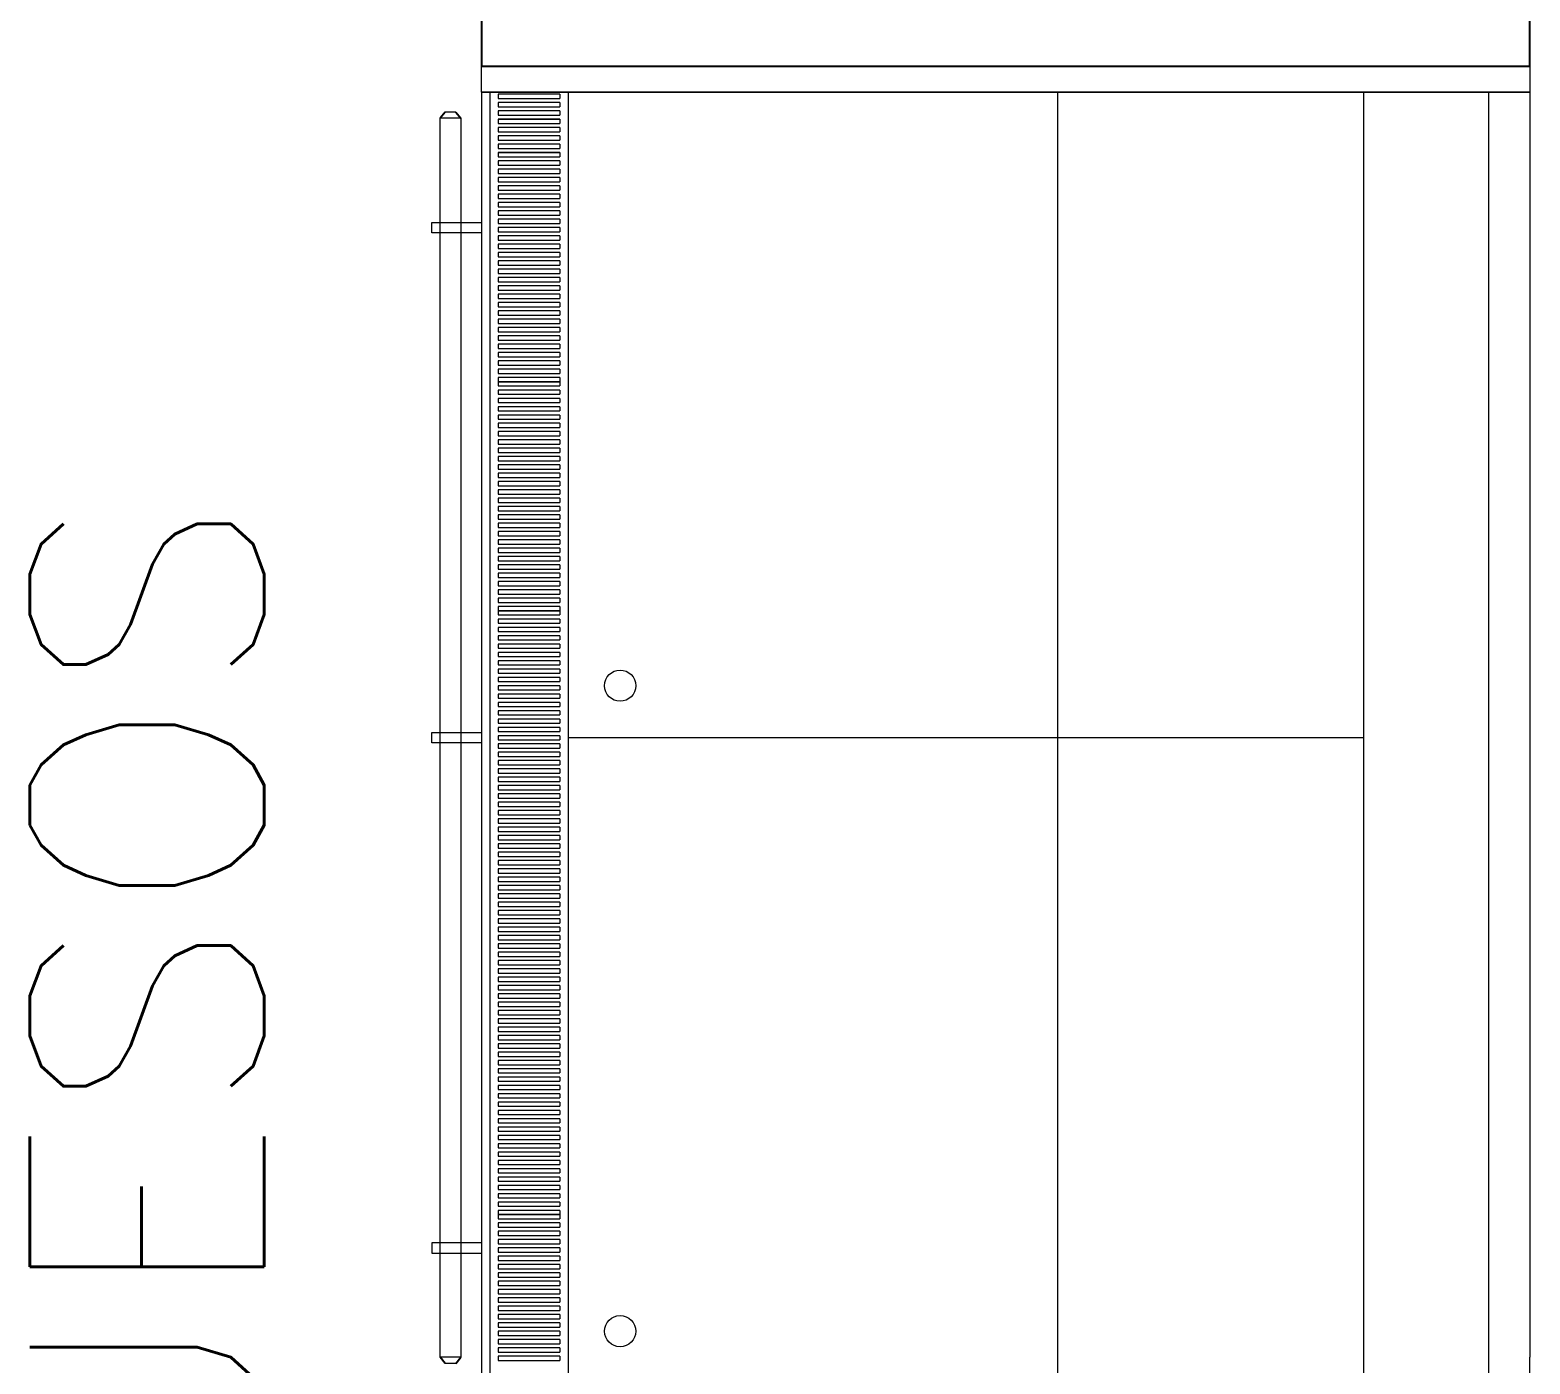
# Model space of a CAD drawing. Extents: x 26 to 214, y -151 to 101.
# Drawn here: x 186.111 to 187.552, y -98.98 to -97.699 of the extents above; entities that cross this region are included whole.
import ezdxf

# ---------------------------------------------------------------- set-up
doc = ezdxf.new("R2010")
doc.units = 0
doc.header["$LTSCALE"] = 10
doc.header["$MEASUREMENT"] = 0
doc.layers.get('0').update_dxf_attribs({"linetype": 'CONTINUOUS'})
doc.layers.add('05 TXT', color=7, linetype='CONTINUOUS')
doc.layers.add('PERECEDEROS-G', color=103, linetype='CONTINUOUS')
doc.styles.add('SIMPLEX2', font='ROMANS.SHX')

# ---------------------------------------------------------------- blocks, each defined once
blk = doc.blocks.new('ASISTIDA 3.750')
at = {"lineweight": 0}
for p, q in [((2.64, 1.055), (2.63, 1.055)), ((2.63, 1.055), (2.63, 1.047)), ((2.64, 1.047), (2.64, 1.055)), ((3.12, 1.047), (3.12, 1.055)), ((3.12, 1.055), (3.13, 1.055)), ((3.13, 1.055), (3.13, 1.047)), ((3.61, 1.047), (3.61, 1.055)), ((3.61, 1.055), (3.62, 1.055)), ((3.62, 1.055), (3.62, 1.047)), ((2.524, 1.0318), (2.524, 1.0422)), ((2.53, 1.047), (3.72, 1.047)), ((2.53, 1.027), (2.53, 1.047)), ((2.63, 1.047), (2.63, 1.027)), ((2.64, 1.027), (2.64, 1.047)), ((3.12, 1.027), (3.12, 1.047)), ((3.13, 1.047), (3.13, 1.027)), ((3.61, 1.027), (3.61, 1.047)), ((3.62, 1.047), (3.62, 1.027)), ((3.72, 1.027), (3.72, 1.047)), ((3.726, 1.0318), (3.726, 1.0422)), ((3.72, 1.027), (2.53, 1.027)), ((2.63, 1.027), (2.63, 1.007)), ((2.64, 1.007), (2.64, 1.027)), ((3.12, 1.007), (3.12, 1.027)), ((3.13, 1.027), (3.13, 1.007)), ((3.61, 1.007), (3.61, 1.027)), ((3.62, 1.027), (3.62, 1.007)), ((3.745, 1.007), (2.505, 1.007)), ((3.745, 0.999), (2.505, 0.999)), ((3.13, 1.007), (3.12, 1.007)), ((3.62, 1.007), (3.61, 1.007)), ((3.745, 1.007), (3.745, 0.999)), ((3.745, 0.999), (3.745, 0)), ((2.531, 0.991), (2.527, 0.991)), ((2.527, 0.991), (2.527, 0.932)), ((2.531, 0.991), (2.527, 0.991)), ((2.527, 0.991), (2.527, 0.932)), ((2.531, 0.932), (2.531, 0.991)), ((2.531, 0.932), (2.531, 0.991)), ((2.539, 0.991), (2.535, 0.991)), ((2.535, 0.991), (2.535, 0.932)), ((2.539, 0.991), (2.535, 0.991)), ((2.535, 0.991), (2.535, 0.932)), ((2.539, 0.932), (2.539, 0.991)), ((2.539, 0.932), (2.539, 0.991)), ((2.547, 0.991), (2.543, 0.991)), ((2.543, 0.991), (2.543, 0.932)), ((2.547, 0.991), (2.543, 0.991)), ((2.543, 0.991), (2.543, 0.932)), ((2.547, 0.932), (2.547, 0.991)), ((2.547, 0.932), (2.547, 0.991)), ((2.555, 0.991), (2.551, 0.991)), ((2.551, 0.991), (2.551, 0.932)), ((2.555, 0.991), (2.551, 0.991)), ((2.551, 0.991), (2.551, 0.932)), ((2.555, 0.932), (2.555, 0.991)), ((2.555, 0.932), (2.555, 0.991)), ((2.563, 0.991), (2.559, 0.991)), ((2.559, 0.991), (2.559, 0.932)), ((2.563, 0.991), (2.559, 0.991)), ((2.559, 0.991), (2.559, 0.932)), ((2.563, 0.932), (2.563, 0.991)), ((2.563, 0.932), (2.563, 0.991)), ((2.571, 0.991), (2.567, 0.991)), ((2.567, 0.991), (2.567, 0.932)), ((2.571, 0.991), (2.567, 0.991)), ((2.567, 0.991), (2.567, 0.932)), ((2.571, 0.932), (2.571, 0.991)), ((2.571, 0.932), (2.571, 0.991)), ((2.579, 0.991), (2.575, 0.991)), ((2.575, 0.991), (2.575, 0.932)), ((2.579, 0.991), (2.575, 0.991)), ((2.575, 0.991), (2.575, 0.932)), ((2.579, 0.932), (2.579, 0.991)), ((2.579, 0.932), (2.579, 0.991)), ((2.587, 0.991), (2.583, 0.991)), ((2.583, 0.991), (2.583, 0.932)), ((2.587, 0.991), (2.583, 0.991)), ((2.583, 0.991), (2.583, 0.932)), ((2.587, 0.932), (2.587, 0.991)), ((2.587, 0.932), (2.587, 0.991)), ((2.595, 0.991), (2.591, 0.991)), ((2.591, 0.991), (2.591, 0.932)), ((2.595, 0.991), (2.591, 0.991)), ((2.591, 0.991), (2.591, 0.932)), ((2.595, 0.932), (2.595, 0.991)), ((2.595, 0.932), (2.595, 0.991)), ((2.603, 0.991), (2.599, 0.991)), ((2.599, 0.991), (2.599, 0.932)), ((2.603, 0.991), (2.599, 0.991)), ((2.599, 0.991), (2.599, 0.932)), ((2.603, 0.932), (2.603, 0.991)), ((2.603, 0.932), (2.603, 0.991)), ((2.611, 0.991), (2.607, 0.991)), ((2.607, 0.991), (2.607, 0.932)), ((2.611, 0.991), (2.607, 0.991)), ((2.607, 0.991), (2.607, 0.932)), ((2.611, 0.932), (2.611, 0.991)), ((2.611, 0.932), (2.611, 0.991)), ((2.619, 0.991), (2.615, 0.991)), ((2.615, 0.991), (2.615, 0.932)), ((2.619, 0.991), (2.615, 0.991)), ((2.615, 0.991), (2.615, 0.932)), ((2.619, 0.932), (2.619, 0.991)), ((2.619, 0.932), (2.619, 0.991)), ((2.627, 0.991), (2.623, 0.991)), ((2.623, 0.991), (2.623, 0.932)), ((2.627, 0.991), (2.623, 0.991)), ((2.623, 0.991), (2.623, 0.932)), ((2.627, 0.932), (2.627, 0.991)), ((2.627, 0.932), (2.627, 0.991)), ((2.635, 0.991), (2.631, 0.991)), ((2.631, 0.991), (2.631, 0.932)), ((2.635, 0.991), (2.631, 0.991)), ((2.631, 0.991), (2.631, 0.932)), ((2.635, 0.932), (2.635, 0.991)), ((2.635, 0.932), (2.635, 0.991)), ((2.643, 0.991), (2.639, 0.991)), ((2.639, 0.991), (2.639, 0.932)), ((2.643, 0.991), (2.639, 0.991)), ((2.639, 0.991), (2.639, 0.932)), ((2.643, 0.932), (2.643, 0.991)), ((2.643, 0.932), (2.643, 0.991)), ((2.651, 0.991), (2.647, 0.991)), ((2.647, 0.991), (2.647, 0.932)), ((2.651, 0.991), (2.647, 0.991)), ((2.647, 0.991), (2.647, 0.932)), ((2.651, 0.932), (2.651, 0.991)), ((2.651, 0.932), (2.651, 0.991)), ((2.659, 0.991), (2.655, 0.991)), ((2.655, 0.991), (2.655, 0.932)), ((2.659, 0.991), (2.655, 0.991)), ((2.655, 0.991), (2.655, 0.932)), ((2.659, 0.932), (2.659, 0.991)), ((2.659, 0.932), (2.659, 0.991)), ((2.667, 0.991), (2.663, 0.991)), ((2.663, 0.991), (2.663, 0.932)), ((2.667, 0.991), (2.663, 0.991)), ((2.663, 0.991), (2.663, 0.932)), ((2.671, 0.991), (2.667, 0.991)), ((2.667, 0.991), (2.667, 0.932)), ((2.667, 0.932), (2.667, 0.991)), ((2.671, 0.991), (2.667, 0.991)), ((2.667, 0.991), (2.667, 0.932)), ((2.667, 0.932), (2.667, 0.991)), ((2.671, 0.932), (2.671, 0.991)), ((2.671, 0.932), (2.671, 0.991)), ((2.679, 0.991), (2.675, 0.991)), ((2.675, 0.991), (2.675, 0.932)), ((2.679, 0.991), (2.675, 0.991)), ((2.675, 0.991), (2.675, 0.932)), ((2.679, 0.932), (2.679, 0.991)), ((2.679, 0.932), (2.679, 0.991)), ((2.687, 0.991), (2.683, 0.991)), ((2.683, 0.991), (2.683, 0.932)), ((2.687, 0.991), (2.683, 0.991)), ((2.683, 0.991), (2.683, 0.932)), ((2.687, 0.932), (2.687, 0.991)), ((2.687, 0.932), (2.687, 0.991)), ((2.695, 0.991), (2.691, 0.991)), ((2.691, 0.991), (2.691, 0.932)), ((2.695, 0.991), (2.691, 0.991)), ((2.691, 0.991), (2.691, 0.932)), ((2.695, 0.932), (2.695, 0.991)), ((2.695, 0.932), (2.695, 0.991)), ((2.703, 0.991), (2.699, 0.991)), ((2.699, 0.991), (2.699, 0.932)), ((2.703, 0.991), (2.699, 0.991)), ((2.699, 0.991), (2.699, 0.932)), ((2.703, 0.932), (2.703, 0.991)), ((2.703, 0.932), (2.703, 0.991)), ((2.711, 0.991), (2.707, 0.991)), ((2.707, 0.991), (2.707, 0.932)), ((2.711, 0.991), (2.707, 0.991)), ((2.707, 0.991), (2.707, 0.932)), ((2.711, 0.932), (2.711, 0.991)), ((2.711, 0.932), (2.711, 0.991)), ((2.719, 0.991), (2.715, 0.991)), ((2.715, 0.991), (2.715, 0.932)), ((2.719, 0.991), (2.715, 0.991)), ((2.715, 0.991), (2.715, 0.932)), ((2.719, 0.932), (2.719, 0.991)), ((2.719, 0.932), (2.719, 0.991)), ((2.727, 0.991), (2.723, 0.991)), ((2.723, 0.991), (2.723, 0.932)), ((2.727, 0.991), (2.723, 0.991)), ((2.723, 0.991), (2.723, 0.932)), ((2.727, 0.932), (2.727, 0.991)), ((2.727, 0.932), (2.727, 0.991)), ((2.735, 0.991), (2.731, 0.991)), ((2.731, 0.991), (2.731, 0.932)), ((2.735, 0.991), (2.731, 0.991)), ((2.731, 0.991), (2.731, 0.932)), ((2.735, 0.932), (2.735, 0.991)), ((2.735, 0.932), (2.735, 0.991)), ((2.743, 0.991), (2.739, 0.991)), ((2.739, 0.991), (2.739, 0.932)), ((2.743, 0.991), (2.739, 0.991)), ((2.739, 0.991), (2.739, 0.932)), ((2.743, 0.932), (2.743, 0.991)), ((2.743, 0.932), (2.743, 0.991)), ((2.751, 0.991), (2.747, 0.991)), ((2.747, 0.991), (2.747, 0.932)), ((2.751, 0.991), (2.747, 0.991)), ((2.747, 0.991), (2.747, 0.932)), ((2.751, 0.932), (2.751, 0.991)), ((2.751, 0.932), (2.751, 0.991)), ((2.759, 0.991), (2.755, 0.991)), ((2.755, 0.991), (2.755, 0.932)), ((2.759, 0.991), (2.755, 0.991)), ((2.755, 0.991), (2.755, 0.932)), ((2.759, 0.932), (2.759, 0.991)), ((2.759, 0.932), (2.759, 0.991)), ((2.767, 0.991), (2.763, 0.991)), ((2.763, 0.991), (2.763, 0.932)), ((2.767, 0.991), (2.763, 0.991)), ((2.763, 0.991), (2.763, 0.932)), ((2.767, 0.932), (2.767, 0.991)), ((2.767, 0.932), (2.767, 0.991)), ((2.775, 0.991), (2.771, 0.991)), ((2.771, 0.991), (2.771, 0.932)), ((2.775, 0.991), (2.771, 0.991)), ((2.771, 0.991), (2.771, 0.932)), ((2.775, 0.932), (2.775, 0.991)), ((2.775, 0.932), (2.775, 0.991)), ((2.783, 0.991), (2.779, 0.991)), ((2.779, 0.991), (2.779, 0.932)), ((2.783, 0.991), (2.779, 0.991)), ((2.779, 0.991), (2.779, 0.932)), ((2.783, 0.932), (2.783, 0.991)), ((2.783, 0.932), (2.783, 0.991)), ((2.791, 0.991), (2.787, 0.991)), ((2.787, 0.991), (2.787, 0.932)), ((2.791, 0.991), (2.787, 0.991)), ((2.787, 0.991), (2.787, 0.932)), ((2.791, 0.932), (2.791, 0.991)), ((2.791, 0.932), (2.791, 0.991)), ((2.799, 0.991), (2.795, 0.991)), ((2.795, 0.991), (2.795, 0.932)), ((2.799, 0.991), (2.795, 0.991)), ((2.795, 0.991), (2.795, 0.932)), ((2.799, 0.932), (2.799, 0.991)), ((2.799, 0.932), (2.799, 0.991)), ((2.807, 0.991), (2.803, 0.991)), ((2.803, 0.991), (2.803, 0.932)), ((2.807, 0.991), (2.803, 0.991)), ((2.803, 0.991), (2.803, 0.932)), ((2.807, 0.932), (2.807, 0.991)), ((2.807, 0.932), (2.807, 0.991)), ((2.815, 0.991), (2.811, 0.991)), ((2.811, 0.991), (2.811, 0.932)), ((2.815, 0.991), (2.811, 0.991)), ((2.811, 0.991), (2.811, 0.932)), ((2.815, 0.932), (2.815, 0.991)), ((2.815, 0.932), (2.815, 0.991)), ((2.823, 0.991), (2.819, 0.991)), ((2.819, 0.991), (2.819, 0.932)), ((2.823, 0.991), (2.819, 0.991)), ((2.819, 0.991), (2.819, 0.932)), ((2.823, 0.991), (2.819, 0.991)), ((2.819, 0.991), (2.819, 0.932)), ((2.823, 0.932), (2.823, 0.991)), ((2.823, 0.932), (2.823, 0.991)), ((2.823, 0.932), (2.823, 0.991)), ((2.831, 0.991), (2.827, 0.991)), ((2.827, 0.991), (2.827, 0.932)), ((2.831, 0.932), (2.831, 0.991)), ((2.839, 0.991), (2.835, 0.991)), ((2.835, 0.991), (2.835, 0.932)), ((2.839, 0.932), (2.839, 0.991)), ((2.847, 0.991), (2.843, 0.991)), ((2.843, 0.991), (2.843, 0.932)), ((2.847, 0.932), (2.847, 0.991)), ((2.855, 0.991), (2.851, 0.991)), ((2.851, 0.991), (2.851, 0.932)), ((2.855, 0.932), (2.855, 0.991)), ((2.863, 0.991), (2.859, 0.991)), ((2.859, 0.991), (2.859, 0.932)), ((2.863, 0.932), (2.863, 0.991)), ((2.871, 0.991), (2.867, 0.991)), ((2.867, 0.991), (2.867, 0.932)), ((2.871, 0.932), (2.871, 0.991)), ((2.879, 0.991), (2.875, 0.991)), ((2.875, 0.991), (2.875, 0.932)), ((2.879, 0.932), (2.879, 0.991)), ((2.887, 0.991), (2.883, 0.991)), ((2.883, 0.991), (2.883, 0.932)), ((2.887, 0.932), (2.887, 0.991)), ((2.895, 0.991), (2.891, 0.991)), ((2.891, 0.991), (2.891, 0.932)), ((2.895, 0.932), (2.895, 0.991)), ((2.903, 0.991), (2.899, 0.991)), ((2.899, 0.991), (2.899, 0.932)), ((2.903, 0.932), (2.903, 0.991)), ((2.911, 0.991), (2.907, 0.991)), ((2.907, 0.991), (2.907, 0.932)), ((2.911, 0.932), (2.911, 0.991)), ((2.919, 0.991), (2.915, 0.991)), ((2.915, 0.991), (2.915, 0.932)), ((2.919, 0.932), (2.919, 0.991)), ((2.927, 0.991), (2.923, 0.991)), ((2.923, 0.991), (2.923, 0.932)), ((2.927, 0.932), (2.927, 0.991)), ((2.935, 0.991), (2.931, 0.991)), ((2.931, 0.991), (2.931, 0.932)), ((2.935, 0.932), (2.935, 0.991)), ((2.943, 0.991), (2.939, 0.991)), ((2.939, 0.991), (2.939, 0.932)), ((2.943, 0.932), (2.943, 0.991)), ((2.951, 0.991), (2.947, 0.991)), ((2.947, 0.991), (2.947, 0.932)), ((2.951, 0.932), (2.951, 0.991)), ((2.959, 0.991), (2.955, 0.991)), ((2.955, 0.991), (2.955, 0.932)), ((2.959, 0.932), (2.959, 0.991)), ((2.967, 0.991), (2.963, 0.991)), ((2.963, 0.991), (2.963, 0.932)), ((2.967, 0.932), (2.967, 0.991)), ((2.975, 0.991), (2.971, 0.991)), ((2.971, 0.991), (2.971, 0.932)), ((2.975, 0.991), (2.971, 0.991)), ((2.971, 0.991), (2.971, 0.932)), ((2.975, 0.932), (2.975, 0.991)), ((2.975, 0.932), (2.975, 0.991)), ((2.983, 0.991), (2.979, 0.991)), ((2.979, 0.991), (2.979, 0.932)), ((2.983, 0.932), (2.983, 0.991)), ((2.991, 0.991), (2.987, 0.991)), ((2.987, 0.991), (2.987, 0.932)), ((2.991, 0.932), (2.991, 0.991)), ((2.999, 0.991), (2.995, 0.991)), ((2.995, 0.991), (2.995, 0.932)), ((2.999, 0.932), (2.999, 0.991)), ((3.007, 0.991), (3.003, 0.991)), ((3.003, 0.991), (3.003, 0.932)), ((3.007, 0.932), (3.007, 0.991)), ((3.015, 0.991), (3.011, 0.991)), ((3.011, 0.991), (3.011, 0.932)), ((3.015, 0.932), (3.015, 0.991)), ((3.023, 0.991), (3.019, 0.991)), ((3.019, 0.991), (3.019, 0.932)), ((3.023, 0.932), (3.023, 0.991)), ((3.031, 0.991), (3.027, 0.991)), ((3.027, 0.991), (3.027, 0.932)), ((3.031, 0.932), (3.031, 0.991)), ((3.039, 0.991), (3.035, 0.991)), ((3.035, 0.991), (3.035, 0.932)), ((3.039, 0.932), (3.039, 0.991)), ((3.047, 0.991), (3.043, 0.991)), ((3.043, 0.991), (3.043, 0.932)), ((3.047, 0.932), (3.047, 0.991)), ((3.055, 0.991), (3.051, 0.991)), ((3.051, 0.991), (3.051, 0.932)), ((3.055, 0.932), (3.055, 0.991)), ((3.063, 0.991), (3.059, 0.991)), ((3.059, 0.991), (3.059, 0.932)), ((3.063, 0.932), (3.063, 0.991)), ((3.071, 0.991), (3.067, 0.991)), ((3.067, 0.991), (3.067, 0.932)), ((3.071, 0.932), (3.071, 0.991)), ((3.079, 0.991), (3.075, 0.991)), ((3.075, 0.991), (3.075, 0.932)), ((3.079, 0.932), (3.079, 0.991)), ((3.087, 0.991), (3.083, 0.991)), ((3.083, 0.991), (3.083, 0.932)), ((3.087, 0.932), (3.087, 0.991)), ((3.095, 0.991), (3.091, 0.991)), ((3.091, 0.991), (3.091, 0.932)), ((3.095, 0.932), (3.095, 0.991)), ((3.103, 0.991), (3.099, 0.991)), ((3.099, 0.991), (3.099, 0.932)), ((3.103, 0.932), (3.103, 0.991)), ((3.111, 0.991), (3.107, 0.991)), ((3.107, 0.991), (3.107, 0.932)), ((3.111, 0.932), (3.111, 0.991)), ((3.119, 0.991), (3.115, 0.991)), ((3.115, 0.991), (3.115, 0.932)), ((3.119, 0.932), (3.119, 0.991)), ((3.127, 0.991), (3.123, 0.991)), ((3.123, 0.991), (3.123, 0.932)), ((3.127, 0.991), (3.123, 0.991)), ((3.123, 0.991), (3.123, 0.932)), ((3.127, 0.932), (3.127, 0.991)), ((3.127, 0.932), (3.127, 0.991)), ((3.135, 0.991), (3.131, 0.991)), ((3.131, 0.991), (3.131, 0.932)), ((3.135, 0.932), (3.135, 0.991)), ((3.143, 0.991), (3.139, 0.991)), ((3.139, 0.991), (3.139, 0.932)), ((3.143, 0.932), (3.143, 0.991)), ((3.151, 0.991), (3.147, 0.991)), ((3.147, 0.991), (3.147, 0.932)), ((3.151, 0.932), (3.151, 0.991)), ((3.159, 0.991), (3.155, 0.991)), ((3.155, 0.991), (3.155, 0.932)), ((3.159, 0.932), (3.159, 0.991)), ((3.167, 0.991), (3.163, 0.991)), ((3.163, 0.991), (3.163, 0.932)), ((3.167, 0.932), (3.167, 0.991)), ((3.175, 0.991), (3.171, 0.991)), ((3.171, 0.991), (3.171, 0.932)), ((3.175, 0.932), (3.175, 0.991)), ((3.183, 0.991), (3.179, 0.991)), ((3.179, 0.991), (3.179, 0.932)), ((3.183, 0.932), (3.183, 0.991)), ((3.191, 0.991), (3.187, 0.991)), ((3.187, 0.991), (3.187, 0.932)), ((3.191, 0.932), (3.191, 0.991)), ((3.199, 0.991), (3.195, 0.991)), ((3.195, 0.991), (3.195, 0.932)), ((3.199, 0.932), (3.199, 0.991)), ((3.207, 0.991), (3.203, 0.991)), ((3.203, 0.991), (3.203, 0.932)), ((3.207, 0.932), (3.207, 0.991)), ((3.215, 0.991), (3.211, 0.991)), ((3.211, 0.991), (3.211, 0.932)), ((3.215, 0.932), (3.215, 0.991)), ((3.223, 0.991), (3.219, 0.991)), ((3.219, 0.991), (3.219, 0.932)), ((3.223, 0.932), (3.223, 0.991)), ((3.231, 0.991), (3.227, 0.991)), ((3.227, 0.991), (3.227, 0.932)), ((3.231, 0.932), (3.231, 0.991)), ((3.239, 0.991), (3.235, 0.991)), ((3.235, 0.991), (3.235, 0.932)), ((3.239, 0.932), (3.239, 0.991)), ((3.247, 0.991), (3.243, 0.991)), ((3.243, 0.991), (3.243, 0.932)), ((3.251, 0.991), (3.247, 0.991)), ((3.247, 0.991), (3.247, 0.932)), ((3.247, 0.932), (3.247, 0.991)), ((3.251, 0.932), (3.251, 0.991)), ((3.259, 0.991), (3.255, 0.991)), ((3.255, 0.991), (3.255, 0.932)), ((3.259, 0.991), (3.255, 0.991)), ((3.255, 0.991), (3.255, 0.932)), ((3.259, 0.932), (3.259, 0.991)), ((3.267, 0.991), (3.263, 0.991)), ((3.263, 0.991), (3.263, 0.932)), ((3.267, 0.991), (3.263, 0.991)), ((3.263, 0.991), (3.263, 0.932)), ((3.267, 0.932), (3.267, 0.991)), ((3.267, 0.932), (3.267, 0.991)), ((3.275, 0.991), (3.271, 0.991)), ((3.271, 0.991), (3.271, 0.932)), ((3.275, 0.991), (3.271, 0.991)), ((3.271, 0.991), (3.271, 0.932)), ((3.275, 0.932), (3.275, 0.991)), ((3.275, 0.932), (3.275, 0.991)), ((3.283, 0.991), (3.279, 0.991)), ((3.279, 0.991), (3.279, 0.932)), ((3.283, 0.991), (3.279, 0.991)), ((3.279, 0.991), (3.279, 0.932)), ((3.283, 0.932), (3.283, 0.991)), ((3.283, 0.932), (3.283, 0.991)), ((3.291, 0.991), (3.287, 0.991)), ((3.287, 0.991), (3.287, 0.932)), ((3.291, 0.991), (3.287, 0.991)), ((3.287, 0.991), (3.287, 0.932)), ((3.291, 0.932), (3.291, 0.991)), ((3.291, 0.932), (3.291, 0.991)), ((3.299, 0.991), (3.295, 0.991)), ((3.295, 0.991), (3.295, 0.932)), ((3.299, 0.991), (3.295, 0.991)), ((3.295, 0.991), (3.295, 0.932)), ((3.299, 0.932), (3.299, 0.991)), ((3.299, 0.932), (3.299, 0.991)), ((3.307, 0.991), (3.303, 0.991)), ((3.303, 0.991), (3.303, 0.932)), ((3.307, 0.991), (3.303, 0.991)), ((3.303, 0.991), (3.303, 0.932)), ((3.307, 0.932), (3.307, 0.991)), ((3.307, 0.932), (3.307, 0.991)), ((3.315, 0.991), (3.311, 0.991)), ((3.311, 0.991), (3.311, 0.932)), ((3.315, 0.991), (3.311, 0.991)), ((3.311, 0.991), (3.311, 0.932)), ((3.315, 0.932), (3.315, 0.991)), ((3.315, 0.932), (3.315, 0.991)), ((3.323, 0.991), (3.319, 0.991)), ((3.319, 0.991), (3.319, 0.932)), ((3.323, 0.991), (3.319, 0.991)), ((3.319, 0.991), (3.319, 0.932)), ((3.323, 0.932), (3.323, 0.991)), ((3.323, 0.932), (3.323, 0.991)), ((3.331, 0.991), (3.327, 0.991)), ((3.327, 0.991), (3.327, 0.932)), ((3.331, 0.991), (3.327, 0.991)), ((3.327, 0.991), (3.327, 0.932)), ((3.331, 0.932), (3.331, 0.991)), ((3.331, 0.932), (3.331, 0.991)), ((3.339, 0.991), (3.335, 0.991)), ((3.335, 0.991), (3.335, 0.932)), ((3.339, 0.991), (3.335, 0.991)), ((3.335, 0.991), (3.335, 0.932)), ((3.339, 0.932), (3.339, 0.991)), ((3.339, 0.932), (3.339, 0.991)), ((3.347, 0.991), (3.343, 0.991)), ((3.343, 0.991), (3.343, 0.932)), ((3.347, 0.991), (3.343, 0.991)), ((3.343, 0.991), (3.343, 0.932)), ((3.347, 0.991), (3.343, 0.991)), ((3.343, 0.991), (3.343, 0.932)), ((3.347, 0.932), (3.347, 0.991)), ((3.347, 0.932), (3.347, 0.991)), ((3.347, 0.932), (3.347, 0.991)), ((3.355, 0.991), (3.351, 0.991)), ((3.351, 0.991), (3.351, 0.932)), ((3.355, 0.932), (3.355, 0.991)), ((3.363, 0.991), (3.359, 0.991)), ((3.359, 0.991), (3.359, 0.932)), ((3.363, 0.932), (3.363, 0.991)), ((3.371, 0.991), (3.367, 0.991)), ((3.367, 0.991), (3.367, 0.932)), ((3.371, 0.932), (3.371, 0.991)), ((3.379, 0.991), (3.375, 0.991)), ((3.375, 0.991), (3.375, 0.932)), ((3.379, 0.932), (3.379, 0.991)), ((3.387, 0.991), (3.383, 0.991)), ((3.383, 0.991), (3.383, 0.932)), ((3.387, 0.932), (3.387, 0.991)), ((3.395, 0.991), (3.391, 0.991)), ((3.391, 0.991), (3.391, 0.932)), ((3.395, 0.932), (3.395, 0.991)), ((3.403, 0.991), (3.399, 0.991)), ((3.399, 0.991), (3.399, 0.932)), ((3.403, 0.932), (3.403, 0.991)), ((3.411, 0.991), (3.407, 0.991)), ((3.407, 0.991), (3.407, 0.932)), ((3.411, 0.932), (3.411, 0.991)), ((3.419, 0.991), (3.415, 0.991)), ((3.415, 0.991), (3.415, 0.932)), ((3.419, 0.932), (3.419, 0.991)), ((3.427, 0.991), (3.423, 0.991)), ((3.423, 0.991), (3.423, 0.932)), ((3.427, 0.932), (3.427, 0.991)), ((3.435, 0.991), (3.431, 0.991)), ((3.431, 0.991), (3.431, 0.932)), ((3.435, 0.932), (3.435, 0.991)), ((3.443, 0.991), (3.439, 0.991)), ((3.439, 0.991), (3.439, 0.932)), ((3.443, 0.932), (3.443, 0.991)), ((3.451, 0.991), (3.447, 0.991)), ((3.447, 0.991), (3.447, 0.932)), ((3.451, 0.932), (3.451, 0.991)), ((3.459, 0.991), (3.455, 0.991)), ((3.455, 0.991), (3.455, 0.932)), ((3.459, 0.932), (3.459, 0.991)), ((3.467, 0.991), (3.463, 0.991)), ((3.463, 0.991), (3.463, 0.932)), ((3.471, 0.991), (3.467, 0.991)), ((3.467, 0.991), (3.467, 0.932)), ((3.467, 0.932), (3.467, 0.991)), ((3.471, 0.932), (3.471, 0.991)), ((3.479, 0.991), (3.475, 0.991)), ((3.475, 0.991), (3.475, 0.932)), ((3.479, 0.932), (3.479, 0.991)), ((3.487, 0.991), (3.483, 0.991)), ((3.483, 0.991), (3.483, 0.932)), ((3.487, 0.932), (3.487, 0.991)), ((3.495, 0.991), (3.491, 0.991)), ((3.491, 0.991), (3.491, 0.932)), ((3.495, 0.932), (3.495, 0.991)), ((3.503, 0.991), (3.499, 0.991)), ((3.499, 0.991), (3.499, 0.932)), ((3.503, 0.932), (3.503, 0.991)), ((3.511, 0.991), (3.507, 0.991)), ((3.507, 0.991), (3.507, 0.932)), ((3.511, 0.932), (3.511, 0.991)), ((3.519, 0.991), (3.515, 0.991)), ((3.515, 0.991), (3.515, 0.932)), ((3.519, 0.932), (3.519, 0.991)), ((3.527, 0.991), (3.523, 0.991)), ((3.523, 0.991), (3.523, 0.932)), ((3.527, 0.932), (3.527, 0.991)), ((3.535, 0.991), (3.531, 0.991)), ((3.531, 0.991), (3.531, 0.932)), ((3.535, 0.932), (3.535, 0.991)), ((3.543, 0.991), (3.539, 0.991)), ((3.539, 0.991), (3.539, 0.932)), ((3.543, 0.932), (3.543, 0.991)), ((3.551, 0.991), (3.547, 0.991)), ((3.547, 0.991), (3.547, 0.932)), ((3.551, 0.932), (3.551, 0.991)), ((3.559, 0.991), (3.555, 0.991)), ((3.555, 0.991), (3.555, 0.932)), ((3.559, 0.932), (3.559, 0.991)), ((3.567, 0.991), (3.563, 0.991)), ((3.563, 0.991), (3.563, 0.932)), ((3.567, 0.991), (3.563, 0.991)), ((3.563, 0.991), (3.563, 0.932)), ((3.567, 0.932), (3.567, 0.991)), ((3.567, 0.932), (3.567, 0.991)), ((3.575, 0.991), (3.571, 0.991)), ((3.571, 0.991), (3.571, 0.932)), ((3.575, 0.932), (3.575, 0.991)), ((3.583, 0.991), (3.579, 0.991)), ((3.579, 0.991), (3.579, 0.932)), ((3.583, 0.932), (3.583, 0.991)), ((3.591, 0.991), (3.587, 0.991)), ((3.587, 0.991), (3.587, 0.932)), ((3.591, 0.932), (3.591, 0.991)), ((3.599, 0.991), (3.595, 0.991)), ((3.595, 0.991), (3.595, 0.932)), ((3.599, 0.932), (3.599, 0.991)), ((3.607, 0.991), (3.603, 0.991)), ((3.603, 0.991), (3.603, 0.932)), ((3.607, 0.932), (3.607, 0.991)), ((3.615, 0.991), (3.611, 0.991)), ((3.611, 0.991), (3.611, 0.932)), ((3.615, 0.932), (3.615, 0.991)), ((3.623, 0.991), (3.619, 0.991)), ((3.619, 0.991), (3.619, 0.932)), ((3.623, 0.932), (3.623, 0.991)), ((3.631, 0.991), (3.627, 0.991)), ((3.627, 0.991), (3.627, 0.932)), ((3.631, 0.932), (3.631, 0.991)), ((3.639, 0.991), (3.635, 0.991)), ((3.635, 0.991), (3.635, 0.932)), ((3.639, 0.932), (3.639, 0.991)), ((3.647, 0.991), (3.643, 0.991)), ((3.643, 0.991), (3.643, 0.932)), ((3.647, 0.932), (3.647, 0.991)), ((3.655, 0.991), (3.651, 0.991)), ((3.651, 0.991), (3.651, 0.932)), ((3.655, 0.932), (3.655, 0.991)), ((3.663, 0.991), (3.659, 0.991)), ((3.659, 0.991), (3.659, 0.932)), ((3.663, 0.932), (3.663, 0.991)), ((3.671, 0.991), (3.667, 0.991)), ((3.667, 0.991), (3.667, 0.932)), ((3.671, 0.932), (3.671, 0.991)), ((3.679, 0.991), (3.675, 0.991)), ((3.675, 0.991), (3.675, 0.932)), ((3.679, 0.932), (3.679, 0.991)), ((3.687, 0.991), (3.683, 0.991)), ((3.683, 0.991), (3.683, 0.932)), ((3.687, 0.991), (3.687, 0.932)), ((3.687, 0.932), (3.687, 0.991)), ((3.695, 0.991), (3.691, 0.991)), ((3.691, 0.991), (3.691, 0.932)), ((3.695, 0.932), (3.695, 0.991)), ((3.703, 0.991), (3.699, 0.991)), ((3.699, 0.991), (3.699, 0.932)), ((3.703, 0.932), (3.703, 0.991)), ((3.711, 0.991), (3.707, 0.991)), ((3.707, 0.991), (3.707, 0.932)), ((3.711, 0.932), (3.711, 0.991)), ((3.719, 0.991), (3.715, 0.991)), ((3.715, 0.991), (3.715, 0.932)), ((3.719, 0.991), (3.719, 0.932)), ((3.719, 0.932), (3.719, 0.991)), ((3.727, 0.991), (3.723, 0.991)), ((3.723, 0.991), (3.723, 0.932)), ((3.727, 0.932), (3.727, 0.991)), ((3.735, 0.991), (3.731, 0.991)), ((3.731, 0.991), (3.731, 0.932)), ((3.735, 0.932), (3.735, 0.991)), ((3.743, 0.991), (3.739, 0.991)), ((3.739, 0.991), (3.739, 0.932)), ((3.743, 0.932), (3.743, 0.991)), ((3.745, 0.924), (2.505, 0.924)), ((2.531, 0.932), (2.527, 0.932)), ((2.531, 0.932), (2.527, 0.932)), ((2.539, 0.932), (2.535, 0.932)), ((2.539, 0.932), (2.535, 0.932)), ((2.547, 0.932), (2.543, 0.932)), ((2.547, 0.932), (2.543, 0.932)), ((2.555, 0.932), (2.551, 0.932)), ((2.555, 0.932), (2.551, 0.932)), ((2.563, 0.932), (2.559, 0.932)), ((2.563, 0.932), (2.559, 0.932)), ((2.571, 0.932), (2.567, 0.932)), ((2.571, 0.932), (2.567, 0.932)), ((2.579, 0.932), (2.575, 0.932)), ((2.579, 0.932), (2.575, 0.932)), ((2.587, 0.932), (2.583, 0.932)), ((2.587, 0.932), (2.583, 0.932)), ((2.595, 0.932), (2.591, 0.932)), ((2.595, 0.932), (2.591, 0.932)), ((2.603, 0.932), (2.599, 0.932)), ((2.603, 0.932), (2.599, 0.932)), ((2.611, 0.932), (2.607, 0.932)), ((2.611, 0.932), (2.607, 0.932)), ((2.619, 0.932), (2.615, 0.932)), ((2.619, 0.932), (2.615, 0.932)), ((2.627, 0.932), (2.623, 0.932)), ((2.627, 0.932), (2.623, 0.932)), ((2.635, 0.932), (2.631, 0.932)), ((2.635, 0.932), (2.631, 0.932)), ((2.643, 0.932), (2.639, 0.932)), ((2.643, 0.932), (2.639, 0.932)), ((2.651, 0.932), (2.647, 0.932)), ((2.651, 0.932), (2.647, 0.932)), ((2.659, 0.932), (2.655, 0.932)), ((2.659, 0.932), (2.655, 0.932)), ((2.667, 0.932), (2.663, 0.932)), ((2.667, 0.932), (2.663, 0.932)), ((2.671, 0.932), (2.667, 0.932)), ((2.671, 0.932), (2.667, 0.932)), ((2.679, 0.932), (2.675, 0.932)), ((2.679, 0.932), (2.675, 0.932)), ((2.687, 0.932), (2.683, 0.932)), ((2.687, 0.932), (2.683, 0.932)), ((2.695, 0.932), (2.691, 0.932)), ((2.695, 0.932), (2.691, 0.932)), ((2.703, 0.932), (2.699, 0.932)), ((2.703, 0.932), (2.699, 0.932)), ((2.711, 0.932), (2.707, 0.932)), ((2.711, 0.932), (2.707, 0.932)), ((2.719, 0.932), (2.715, 0.932)), ((2.719, 0.932), (2.715, 0.932)), ((2.727, 0.932), (2.723, 0.932)), ((2.727, 0.932), (2.723, 0.932)), ((2.735, 0.932), (2.731, 0.932)), ((2.735, 0.932), (2.731, 0.932)), ((2.743, 0.932), (2.739, 0.932)), ((2.743, 0.932), (2.739, 0.932)), ((2.751, 0.932), (2.747, 0.932)), ((2.751, 0.932), (2.747, 0.932)), ((2.759, 0.932), (2.755, 0.932)), ((2.759, 0.932), (2.755, 0.932)), ((2.767, 0.932), (2.763, 0.932)), ((2.767, 0.932), (2.763, 0.932)), ((2.775, 0.932), (2.771, 0.932)), ((2.775, 0.932), (2.771, 0.932)), ((2.783, 0.932), (2.779, 0.932)), ((2.783, 0.932), (2.779, 0.932)), ((2.791, 0.932), (2.787, 0.932)), ((2.791, 0.932), (2.787, 0.932)), ((2.799, 0.932), (2.795, 0.932)), ((2.799, 0.932), (2.795, 0.932)), ((2.807, 0.932), (2.803, 0.932)), ((2.807, 0.932), (2.803, 0.932)), ((2.815, 0.932), (2.811, 0.932)), ((2.815, 0.932), (2.811, 0.932)), ((2.823, 0.932), (2.819, 0.932)), ((2.823, 0.932), (2.819, 0.932)), ((2.823, 0.932), (2.819, 0.932)), ((2.831, 0.932), (2.827, 0.932)), ((2.839, 0.932), (2.835, 0.932)), ((2.847, 0.932), (2.843, 0.932)), ((2.855, 0.932), (2.851, 0.932)), ((2.863, 0.932), (2.859, 0.932)), ((2.871, 0.932), (2.867, 0.932)), ((2.879, 0.932), (2.875, 0.932)), ((2.887, 0.932), (2.883, 0.932)), ((2.895, 0.932), (2.891, 0.932)), ((2.903, 0.932), (2.899, 0.932)), ((2.911, 0.932), (2.907, 0.932)), ((2.919, 0.932), (2.915, 0.932)), ((2.927, 0.932), (2.923, 0.932)), ((2.935, 0.932), (2.931, 0.932)), ((2.943, 0.932), (2.939, 0.932)), ((2.951, 0.932), (2.947, 0.932)), ((2.959, 0.932), (2.955, 0.932)), ((2.967, 0.932), (2.963, 0.932)), ((2.975, 0.932), (2.971, 0.932)), ((2.975, 0.932), (2.971, 0.932)), ((2.983, 0.932), (2.979, 0.932)), ((2.991, 0.932), (2.987, 0.932)), ((2.999, 0.932), (2.995, 0.932)), ((3.007, 0.932), (3.003, 0.932)), ((3.015, 0.932), (3.011, 0.932)), ((3.023, 0.932), (3.019, 0.932)), ((3.031, 0.932), (3.027, 0.932)), ((3.039, 0.932), (3.035, 0.932)), ((3.047, 0.932), (3.043, 0.932)), ((3.055, 0.932), (3.051, 0.932)), ((3.063, 0.932), (3.059, 0.932)), ((3.071, 0.932), (3.067, 0.932)), ((3.079, 0.932), (3.075, 0.932)), ((3.087, 0.932), (3.083, 0.932)), ((3.095, 0.932), (3.091, 0.932)), ((3.103, 0.932), (3.099, 0.932)), ((3.111, 0.932), (3.107, 0.932)), ((3.119, 0.932), (3.115, 0.932)), ((3.127, 0.932), (3.123, 0.932)), ((3.127, 0.932), (3.123, 0.932)), ((3.125, 0.16), (3.125, 0.924)), ((3.135, 0.932), (3.131, 0.932)), ((3.143, 0.932), (3.139, 0.932)), ((3.151, 0.932), (3.147, 0.932)), ((3.159, 0.932), (3.155, 0.932)), ((3.167, 0.932), (3.163, 0.932)), ((3.175, 0.932), (3.171, 0.932)), ((3.183, 0.932), (3.179, 0.932)), ((3.191, 0.932), (3.187, 0.932)), ((3.199, 0.932), (3.195, 0.932)), ((3.207, 0.932), (3.203, 0.932)), ((3.215, 0.932), (3.211, 0.932)), ((3.223, 0.932), (3.219, 0.932)), ((3.231, 0.932), (3.227, 0.932)), ((3.239, 0.932), (3.235, 0.932)), ((3.247, 0.932), (3.243, 0.932)), ((3.251, 0.932), (3.247, 0.932)), ((3.259, 0.932), (3.255, 0.932)), ((3.259, 0.932), (3.255, 0.932)), ((3.267, 0.932), (3.263, 0.932)), ((3.267, 0.932), (3.263, 0.932)), ((3.275, 0.932), (3.271, 0.932)), ((3.275, 0.932), (3.271, 0.932)), ((3.283, 0.932), (3.279, 0.932)), ((3.283, 0.932), (3.279, 0.932)), ((3.291, 0.932), (3.287, 0.932)), ((3.291, 0.932), (3.287, 0.932)), ((3.299, 0.932), (3.295, 0.932)), ((3.299, 0.932), (3.295, 0.932)), ((3.307, 0.932), (3.303, 0.932)), ((3.307, 0.932), (3.303, 0.932)), ((3.315, 0.932), (3.311, 0.932)), ((3.315, 0.932), (3.311, 0.932)), ((3.323, 0.932), (3.319, 0.932)), ((3.323, 0.932), (3.319, 0.932)), ((3.331, 0.932), (3.327, 0.932)), ((3.331, 0.932), (3.327, 0.932)), ((3.339, 0.932), (3.335, 0.932)), ((3.339, 0.932), (3.335, 0.932)), ((3.347, 0.932), (3.343, 0.932)), ((3.347, 0.932), (3.343, 0.932)), ((3.347, 0.932), (3.343, 0.932)), ((3.355, 0.932), (3.351, 0.932)), ((3.363, 0.932), (3.359, 0.932)), ((3.371, 0.932), (3.367, 0.932)), ((3.379, 0.932), (3.375, 0.932)), ((3.387, 0.932), (3.383, 0.932)), ((3.395, 0.932), (3.391, 0.932)), ((3.403, 0.932), (3.399, 0.932)), ((3.411, 0.932), (3.407, 0.932)), ((3.419, 0.932), (3.415, 0.932)), ((3.427, 0.932), (3.423, 0.932)), ((3.435, 0.932), (3.431, 0.932)), ((3.443, 0.932), (3.439, 0.932)), ((3.451, 0.932), (3.447, 0.932)), ((3.459, 0.932), (3.455, 0.932)), ((3.467, 0.932), (3.463, 0.932)), ((3.471, 0.932), (3.467, 0.932)), ((3.479, 0.932), (3.475, 0.932)), ((3.487, 0.932), (3.483, 0.932)), ((3.495, 0.932), (3.491, 0.932)), ((3.503, 0.932), (3.499, 0.932)), ((3.511, 0.932), (3.507, 0.932)), ((3.519, 0.932), (3.515, 0.932)), ((3.527, 0.932), (3.523, 0.932)), ((3.535, 0.932), (3.531, 0.932)), ((3.543, 0.932), (3.539, 0.932)), ((3.551, 0.932), (3.547, 0.932)), ((3.559, 0.932), (3.555, 0.932)), ((3.567, 0.932), (3.563, 0.932)), ((3.567, 0.932), (3.563, 0.932)), ((3.575, 0.932), (3.571, 0.932)), ((3.583, 0.932), (3.579, 0.932)), ((3.591, 0.932), (3.587, 0.932)), ((3.599, 0.932), (3.595, 0.932)), ((3.607, 0.932), (3.603, 0.932)), ((3.615, 0.932), (3.611, 0.932)), ((3.623, 0.932), (3.619, 0.932)), ((3.631, 0.932), (3.627, 0.932)), ((3.639, 0.932), (3.635, 0.932)), ((3.647, 0.932), (3.643, 0.932)), ((3.655, 0.932), (3.651, 0.932)), ((3.663, 0.932), (3.659, 0.932)), ((3.671, 0.932), (3.667, 0.932)), ((3.679, 0.932), (3.675, 0.932)), ((3.687, 0.932), (3.683, 0.932)), ((3.695, 0.932), (3.691, 0.932)), ((3.703, 0.932), (3.699, 0.932)), ((3.711, 0.932), (3.707, 0.932)), ((3.719, 0.932), (3.715, 0.932)), ((3.727, 0.932), (3.723, 0.932)), ((3.735, 0.932), (3.731, 0.932)), ((3.743, 0.932), (3.739, 0.932)), ((3.745, 0.454), (2.505, 0.454)), ((3.745, 0.16), (2.505, 0.16)), ((3.745, 0.04), (2.505, 0.04)), ((2.505, 0), (2.53, 0)), ((3.72, 0), (2.53, 0)), ((3.745, 0), (3.72, 0))]:
    blk.add_line(p, q, dxfattribs=at)
for points in [[(2.524, 1.0422), (2.53, 1.047)], [(3.726, 1.0422), (3.72, 1.047)], [(2.524, 1.0318), (2.53, 1.027)], [(3.726, 1.0318), (3.72, 1.027)]]:
    blk.add_lwpolyline(points)
blk.add_lwpolyline([(3.77, 0), (3.745, 0), (3.745, 1.007), (3.77, 1.007)], close=True, dxfattribs=at)
for centre in [(2.555, 0.874), (3.175, 0.874)]:
    blk.add_circle(centre, 0.015, dxfattribs=at)

msp = doc.modelspace()

# ---------------------------------------------------------------- linework, layer by layer
at = {"layer": 'PERECEDEROS-G'}
msp.add_lwpolyline([(187.5523, -97.7336), (187.5523, -97.6641), (186.5453, -97.6641), (186.5453, -97.7336)], close=True, dxfattribs=at)

# ---------------------------------------------------------------- block references
at = {"layer": 'PERECEDEROS-G', "rotation": 90}
msp.add_blockref('ASISTIDA 3.750', (187.5523, -101.5036), dxfattribs=at)

# ---------------------------------------------------------------- texts
at = {"layer": '05 TXT', "linetype": 'Continuous', "style": 'SIMPLEX2'}
msp.add_text('QUESOS', height=0.225, rotation=90, dxfattribs=at).set_placement((186.3364, -99.3497, -3.7868))

doc.saveas('drawing.dxf')
